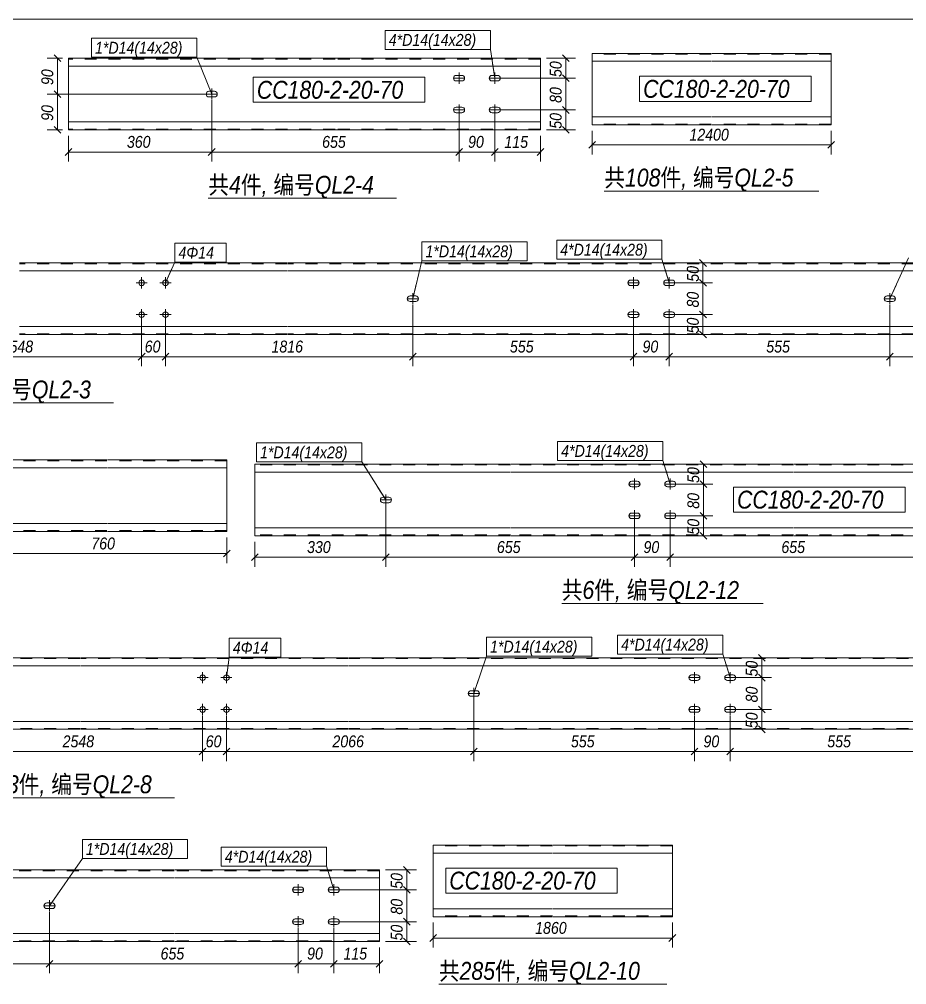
# Model space of a CAD drawing. Header units: millimetres. Extents: x 181 to 4047, y 165 to 2266.
# Drawn here: x 1739.8 to 1888.7, y 778.4 to 940.3 of the extents above; entities that cross this region are included whole.
import ezdxf

# ---------------------------------------------------------------- set-up
doc = ezdxf.new("R2010")
doc.units = ezdxf.units.MM
doc.linetypes.add('XKITLINE00', pattern=[0])
doc.linetypes.add('XKITLINE02', pattern=[4, 2, -2])
for name, color, linetype, lineweight in [('Bolt', 7, 'Continuous', 0), ('BoltMark', 3, 'Continuous', 0), ('DrawingSheet', 5, 'Continuous', 0), ('OtherObjectType', 1, 'Continuous', 0), ('Part', 2, 'Continuous', 0), ('PartMark', 3, 'Continuous', 0), ('Z-DIMENSIONS', 1, 'Continuous', 0)]:
    doc.layers.add(name, color=color, linetype=linetype, lineweight=lineweight)
doc.styles.add('Arial Italic', font='ariali.ttf')

msp = doc.modelspace()

# ---------------------------------------------------------------- linework, layer by layer
at = {"layer": 'Bolt', "color": 3, "linetype": 'XKITLINE00', "lineweight": 0}
for p, q in [((1812.96, 930.84), (1812.81, 930.74)), ((1813.14, 930.88), (1812.96, 930.84)), ((1814.07, 930.88), (1813.14, 930.88)), ((1813.6, 931.35), (1813.6, 929.48)), ((1814.25, 930.84), (1814.07, 930.88)), ((1814.4, 930.74), (1814.25, 930.84)), ((1818.96, 930.84), (1818.81, 930.74)), ((1819.14, 930.88), (1818.96, 930.84)), ((1820.07, 930.88), (1819.14, 930.88)), ((1819.6, 931.35), (1819.6, 929.48)), ((1820.25, 930.84), (1820.07, 930.88)), ((1820.4, 930.74), (1820.25, 930.84)), ((1812.71, 930.59), (1812.67, 930.41)), ((1812.67, 930.41), (1812.67, 930.41)), ((1812.67, 930.41), (1812.71, 930.23)), ((1814.54, 930.41), (1812.67, 930.41)), ((1812.81, 930.74), (1812.71, 930.59)), ((1812.71, 930.23), (1812.81, 930.08)), ((1812.81, 930.08), (1812.96, 929.98)), ((1812.96, 929.98), (1813.14, 929.95)), ((1813.14, 929.95), (1814.07, 929.95)), ((1814.07, 929.95), (1814.25, 929.98)), ((1814.25, 929.98), (1814.4, 930.08)), ((1814.5, 930.59), (1814.4, 930.74)), ((1814.4, 930.08), (1814.5, 930.23)), ((1814.54, 930.41), (1814.5, 930.59)), ((1814.5, 930.23), (1814.54, 930.41)), ((1814.54, 930.41), (1814.54, 930.41)), ((1818.71, 930.59), (1818.67, 930.41)), ((1818.67, 930.41), (1818.67, 930.41)), ((1818.67, 930.41), (1818.71, 930.23)), ((1820.54, 930.41), (1818.67, 930.41)), ((1818.81, 930.74), (1818.71, 930.59)), ((1818.71, 930.23), (1818.81, 930.08)), ((1818.81, 930.08), (1818.96, 929.98)), ((1818.96, 929.98), (1819.14, 929.95)), ((1819.14, 929.95), (1820.07, 929.95)), ((1820.07, 929.95), (1820.25, 929.98)), ((1820.25, 929.98), (1820.4, 930.08)), ((1820.5, 930.59), (1820.4, 930.74)), ((1820.4, 930.08), (1820.5, 930.23)), ((1820.54, 930.41), (1820.5, 930.59)), ((1820.5, 930.23), (1820.54, 930.41)), ((1820.54, 930.41), (1820.54, 930.41)), ((1771.22, 927.92), (1771.19, 927.75)), ((1771.19, 927.75), (1771.19, 927.75)), ((1771.19, 927.75), (1771.22, 927.57)), ((1773.05, 927.75), (1771.19, 927.75)), ((1771.32, 928.08), (1771.22, 927.92)), ((1771.22, 927.57), (1771.32, 927.42)), ((1771.47, 928.18), (1771.32, 928.08)), ((1771.65, 928.21), (1771.47, 928.18)), ((1772.59, 928.21), (1771.65, 928.21)), ((1772.12, 928.68), (1772.12, 926.81)), ((1772.76, 928.18), (1772.59, 928.21)), ((1772.92, 928.08), (1772.76, 928.18)), ((1773.02, 927.92), (1772.92, 928.08)), ((1772.92, 927.42), (1773.02, 927.57)), ((1773.05, 927.75), (1773.02, 927.92)), ((1773.02, 927.57), (1773.05, 927.75)), ((1773.05, 927.75), (1773.05, 927.75)), ((1771.32, 927.42), (1771.47, 927.31)), ((1771.47, 927.31), (1771.65, 927.28)), ((1771.65, 927.28), (1772.59, 927.28)), ((1772.59, 927.28), (1772.76, 927.31)), ((1772.76, 927.31), (1772.92, 927.42)), ((1813.6, 926.01), (1813.6, 924.15)), ((1819.6, 926.01), (1819.6, 924.15)), ((1812.71, 925.26), (1812.67, 925.08)), ((1812.67, 925.08), (1812.67, 925.08)), ((1812.67, 925.08), (1812.71, 924.9)), ((1814.54, 925.08), (1812.67, 925.08)), ((1812.81, 925.41), (1812.71, 925.26)), ((1812.71, 924.9), (1812.81, 924.75)), ((1812.96, 925.51), (1812.81, 925.41)), ((1812.81, 924.75), (1812.96, 924.65)), ((1813.14, 925.55), (1812.96, 925.51)), ((1812.96, 924.65), (1813.14, 924.61)), ((1814.07, 925.55), (1813.14, 925.55)), ((1813.14, 924.61), (1814.07, 924.61)), ((1814.25, 925.51), (1814.07, 925.55)), ((1814.07, 924.61), (1814.25, 924.65)), ((1814.4, 925.41), (1814.25, 925.51)), ((1814.25, 924.65), (1814.4, 924.75)), ((1814.5, 925.26), (1814.4, 925.41)), ((1814.4, 924.75), (1814.5, 924.9)), ((1814.54, 925.08), (1814.5, 925.26)), ((1814.5, 924.9), (1814.54, 925.08)), ((1814.54, 925.08), (1814.54, 925.08)), ((1818.71, 925.26), (1818.67, 925.08)), ((1818.67, 925.08), (1818.67, 925.08)), ((1818.67, 925.08), (1818.71, 924.9)), ((1820.54, 925.08), (1818.67, 925.08)), ((1818.81, 925.41), (1818.71, 925.26)), ((1818.71, 924.9), (1818.81, 924.75)), ((1818.96, 925.51), (1818.81, 925.41)), ((1818.81, 924.75), (1818.96, 924.65)), ((1819.14, 925.55), (1818.96, 925.51)), ((1818.96, 924.65), (1819.14, 924.61)), ((1820.07, 925.55), (1819.14, 925.55)), ((1819.14, 924.61), (1820.07, 924.61)), ((1820.25, 925.51), (1820.07, 925.55)), ((1820.07, 924.61), (1820.25, 924.65)), ((1820.4, 925.41), (1820.25, 925.51)), ((1820.25, 924.65), (1820.4, 924.75)), ((1820.5, 925.26), (1820.4, 925.41)), ((1820.4, 924.75), (1820.5, 924.9)), ((1820.54, 925.08), (1820.5, 925.26)), ((1820.5, 924.9), (1820.54, 925.08)), ((1820.54, 925.08), (1820.54, 925.08)), ((1760.36, 895.16), (1760.36, 897.03)), ((1764.36, 895.16), (1764.36, 897.03)), ((1842.86, 897.03), (1842.86, 895.16)), ((1848.86, 897.03), (1848.86, 895.16)), ((1759.43, 896.1), (1761.3, 896.1)), ((1763.43, 896.1), (1765.3, 896.1)), ((1841.96, 896.27), (1841.93, 896.1)), ((1841.93, 896.1), (1841.93, 896.1)), ((1841.93, 896.1), (1841.96, 895.92)), ((1843.8, 896.1), (1841.93, 896.1)), ((1842.07, 896.43), (1841.96, 896.27)), ((1841.96, 895.92), (1842.07, 895.77)), ((1842.22, 896.53), (1842.07, 896.43)), ((1842.07, 895.77), (1842.22, 895.66)), ((1842.4, 896.56), (1842.22, 896.53)), ((1842.22, 895.66), (1842.4, 895.63)), ((1843.33, 896.56), (1842.4, 896.56)), ((1842.4, 895.63), (1843.33, 895.63)), ((1843.51, 896.53), (1843.33, 896.56)), ((1843.33, 895.63), (1843.51, 895.66)), ((1843.66, 896.43), (1843.51, 896.53)), ((1843.51, 895.66), (1843.66, 895.77)), ((1843.76, 896.27), (1843.66, 896.43)), ((1843.66, 895.77), (1843.76, 895.92)), ((1843.8, 896.1), (1843.76, 896.27)), ((1843.76, 895.92), (1843.8, 896.1)), ((1843.8, 896.1), (1843.8, 896.1)), ((1847.96, 896.27), (1847.93, 896.1)), ((1847.93, 896.1), (1847.93, 896.1)), ((1847.93, 896.1), (1847.96, 895.92)), ((1849.8, 896.1), (1847.93, 896.1)), ((1848.07, 896.43), (1847.96, 896.27)), ((1847.96, 895.92), (1848.07, 895.77)), ((1848.22, 896.53), (1848.07, 896.43)), ((1848.07, 895.77), (1848.22, 895.66)), ((1848.4, 896.56), (1848.22, 896.53)), ((1848.22, 895.66), (1848.4, 895.63)), ((1849.33, 896.56), (1848.4, 896.56)), ((1848.4, 895.63), (1849.33, 895.63)), ((1849.51, 896.53), (1849.33, 896.56)), ((1849.33, 895.63), (1849.51, 895.66)), ((1849.66, 896.43), (1849.51, 896.53)), ((1849.51, 895.66), (1849.66, 895.77)), ((1849.76, 896.27), (1849.66, 896.43)), ((1849.66, 895.77), (1849.76, 895.92)), ((1849.8, 896.1), (1849.76, 896.27)), ((1849.76, 895.92), (1849.8, 896.1)), ((1849.8, 896.1), (1849.8, 896.1)), ((1804.96, 893.61), (1804.93, 893.43)), ((1805.07, 893.76), (1804.96, 893.61)), ((1805.22, 893.86), (1805.07, 893.76)), ((1805.4, 893.9), (1805.22, 893.86)), ((1806.33, 893.9), (1805.4, 893.9)), ((1805.86, 894.36), (1805.86, 892.5)), ((1806.51, 893.86), (1806.33, 893.9)), ((1806.66, 893.76), (1806.51, 893.86)), ((1806.76, 893.61), (1806.66, 893.76)), ((1806.8, 893.43), (1806.76, 893.61)), ((1884.96, 893.61), (1884.93, 893.43)), ((1885.07, 893.76), (1884.96, 893.61)), ((1885.22, 893.86), (1885.07, 893.76)), ((1885.4, 893.9), (1885.22, 893.86)), ((1886.33, 893.9), (1885.4, 893.9)), ((1885.86, 894.36), (1885.86, 892.5)), ((1886.51, 893.86), (1886.33, 893.9)), ((1886.66, 893.76), (1886.51, 893.86)), ((1886.76, 893.61), (1886.66, 893.76)), ((1886.8, 893.43), (1886.76, 893.61)), ((1804.93, 893.43), (1804.93, 893.43)), ((1804.93, 893.43), (1804.96, 893.25)), ((1806.8, 893.43), (1804.93, 893.43)), ((1804.96, 893.25), (1805.07, 893.1)), ((1805.07, 893.1), (1805.22, 893)), ((1805.22, 893), (1805.4, 892.96)), ((1805.4, 892.96), (1806.33, 892.96)), ((1806.33, 892.96), (1806.51, 893)), ((1806.51, 893), (1806.66, 893.1)), ((1806.66, 893.1), (1806.76, 893.25)), ((1806.76, 893.25), (1806.8, 893.43)), ((1806.8, 893.43), (1806.8, 893.43)), ((1884.93, 893.43), (1884.93, 893.43)), ((1884.93, 893.43), (1884.96, 893.25)), ((1886.8, 893.43), (1884.93, 893.43)), ((1884.96, 893.25), (1885.07, 893.1)), ((1885.07, 893.1), (1885.22, 893)), ((1885.22, 893), (1885.4, 892.96)), ((1885.4, 892.96), (1886.33, 892.96)), ((1886.33, 892.96), (1886.51, 893)), ((1886.51, 893), (1886.66, 893.1)), ((1886.66, 893.1), (1886.76, 893.25)), ((1886.76, 893.25), (1886.8, 893.43)), ((1886.8, 893.43), (1886.8, 893.43)), ((1759.43, 890.76), (1761.3, 890.76)), ((1760.36, 889.83), (1760.36, 891.7)), ((1763.43, 890.76), (1765.3, 890.76)), ((1764.36, 889.83), (1764.36, 891.7)), ((1841.96, 890.94), (1841.93, 890.76)), ((1841.93, 890.76), (1841.93, 890.76)), ((1841.93, 890.76), (1841.96, 890.58)), ((1843.8, 890.76), (1841.93, 890.76)), ((1842.07, 891.09), (1841.96, 890.94)), ((1841.96, 890.58), (1842.07, 890.43)), ((1842.22, 891.19), (1842.07, 891.09)), ((1842.07, 890.43), (1842.22, 890.33)), ((1842.4, 891.23), (1842.22, 891.19)), ((1842.22, 890.33), (1842.4, 890.3)), ((1843.33, 891.23), (1842.4, 891.23)), ((1842.86, 891.7), (1842.86, 889.83)), ((1843.51, 891.19), (1843.33, 891.23)), ((1843.33, 890.3), (1843.51, 890.33)), ((1843.66, 891.09), (1843.51, 891.19)), ((1843.51, 890.33), (1843.66, 890.43)), ((1843.76, 890.94), (1843.66, 891.09)), ((1843.66, 890.43), (1843.76, 890.58)), ((1843.8, 890.76), (1843.76, 890.94)), ((1843.76, 890.58), (1843.8, 890.76)), ((1843.8, 890.76), (1843.8, 890.76)), ((1847.96, 890.94), (1847.93, 890.76)), ((1847.93, 890.76), (1847.93, 890.76)), ((1847.93, 890.76), (1847.96, 890.58)), ((1849.8, 890.76), (1847.93, 890.76)), ((1848.07, 891.09), (1847.96, 890.94)), ((1847.96, 890.58), (1848.07, 890.43)), ((1848.22, 891.19), (1848.07, 891.09)), ((1848.07, 890.43), (1848.22, 890.33)), ((1848.4, 891.23), (1848.22, 891.19)), ((1848.22, 890.33), (1848.4, 890.3)), ((1849.33, 891.23), (1848.4, 891.23)), ((1848.86, 891.7), (1848.86, 889.83)), ((1849.51, 891.19), (1849.33, 891.23)), ((1849.33, 890.3), (1849.51, 890.33)), ((1849.66, 891.09), (1849.51, 891.19)), ((1849.51, 890.33), (1849.66, 890.43)), ((1849.76, 890.94), (1849.66, 891.09)), ((1849.66, 890.43), (1849.76, 890.58)), ((1849.8, 890.76), (1849.76, 890.94)), ((1849.76, 890.58), (1849.8, 890.76)), ((1849.8, 890.76), (1849.8, 890.76)), ((1842.4, 890.3), (1843.33, 890.3)), ((1848.4, 890.3), (1849.33, 890.3)), ((1842.39, 862.79), (1842.23, 862.69)), ((1842.56, 862.82), (1842.39, 862.79)), ((1843.5, 862.82), (1842.56, 862.82)), ((1843.03, 863.29), (1843.03, 861.42)), ((1843.68, 862.79), (1843.5, 862.82)), ((1843.83, 862.69), (1843.68, 862.79)), ((1848.39, 862.79), (1848.23, 862.69)), ((1848.56, 862.82), (1848.39, 862.79)), ((1849.5, 862.82), (1848.56, 862.82)), ((1849.03, 863.29), (1849.03, 861.42)), ((1849.68, 862.79), (1849.5, 862.82)), ((1849.83, 862.69), (1849.68, 862.79)), ((1842.13, 862.53), (1842.1, 862.36)), ((1842.1, 862.36), (1842.1, 862.36)), ((1842.1, 862.36), (1842.13, 862.18)), ((1843.96, 862.36), (1842.1, 862.36)), ((1842.23, 862.69), (1842.13, 862.53)), ((1842.13, 862.18), (1842.23, 862.03)), ((1842.23, 862.03), (1842.39, 861.92)), ((1842.39, 861.92), (1842.56, 861.89)), ((1842.56, 861.89), (1843.5, 861.89)), ((1843.5, 861.89), (1843.68, 861.92)), ((1843.68, 861.92), (1843.83, 862.03)), ((1843.93, 862.53), (1843.83, 862.69)), ((1843.83, 862.03), (1843.93, 862.18)), ((1843.96, 862.36), (1843.93, 862.53)), ((1843.93, 862.18), (1843.96, 862.36)), ((1843.96, 862.36), (1843.96, 862.36)), ((1848.13, 862.53), (1848.1, 862.36)), ((1848.1, 862.36), (1848.1, 862.36)), ((1848.1, 862.36), (1848.13, 862.18)), ((1849.96, 862.36), (1848.1, 862.36)), ((1848.23, 862.69), (1848.13, 862.53)), ((1848.13, 862.18), (1848.23, 862.03)), ((1848.23, 862.03), (1848.39, 861.92)), ((1848.39, 861.92), (1848.56, 861.89)), ((1848.56, 861.89), (1849.5, 861.89)), ((1849.5, 861.89), (1849.68, 861.92)), ((1849.68, 861.92), (1849.83, 862.03)), ((1849.93, 862.53), (1849.83, 862.69)), ((1849.83, 862.03), (1849.93, 862.18)), ((1849.96, 862.36), (1849.93, 862.53)), ((1849.93, 862.18), (1849.96, 862.36)), ((1849.96, 862.36), (1849.96, 862.36)), ((1800.44, 859.87), (1800.41, 859.69)), ((1800.41, 859.69), (1800.41, 859.69)), ((1800.41, 859.69), (1800.44, 859.51)), ((1802.27, 859.69), (1800.41, 859.69)), ((1800.54, 860.02), (1800.44, 859.87)), ((1800.69, 860.12), (1800.54, 860.02)), ((1800.87, 860.16), (1800.69, 860.12)), ((1801.81, 860.16), (1800.87, 860.16)), ((1801.34, 860.62), (1801.34, 858.76)), ((1801.99, 860.12), (1801.81, 860.16)), ((1802.14, 860.02), (1801.99, 860.12)), ((1802.24, 859.87), (1802.14, 860.02)), ((1802.27, 859.69), (1802.24, 859.87)), ((1802.24, 859.51), (1802.27, 859.69)), ((1802.27, 859.69), (1802.27, 859.69)), ((1800.44, 859.51), (1800.54, 859.36)), ((1800.54, 859.36), (1800.69, 859.26)), ((1800.69, 859.26), (1800.87, 859.22)), ((1800.87, 859.22), (1801.81, 859.22)), ((1801.81, 859.22), (1801.99, 859.26)), ((1801.99, 859.26), (1802.14, 859.36)), ((1802.14, 859.36), (1802.24, 859.51)), ((1843.03, 857.96), (1843.03, 856.09)), ((1849.03, 857.96), (1849.03, 856.09)), ((1842.13, 857.2), (1842.1, 857.02)), ((1842.1, 857.02), (1842.1, 857.02)), ((1842.1, 857.02), (1842.13, 856.84)), ((1843.96, 857.02), (1842.1, 857.02)), ((1842.23, 857.35), (1842.13, 857.2)), ((1842.13, 856.84), (1842.23, 856.69)), ((1842.39, 857.45), (1842.23, 857.35)), ((1842.23, 856.69), (1842.39, 856.59)), ((1842.56, 857.49), (1842.39, 857.45)), ((1842.39, 856.59), (1842.56, 856.56)), ((1843.5, 857.49), (1842.56, 857.49)), ((1842.56, 856.56), (1843.5, 856.56)), ((1843.68, 857.45), (1843.5, 857.49)), ((1843.5, 856.56), (1843.68, 856.59)), ((1843.83, 857.35), (1843.68, 857.45)), ((1843.68, 856.59), (1843.83, 856.69)), ((1843.93, 857.2), (1843.83, 857.35)), ((1843.83, 856.69), (1843.93, 856.84)), ((1843.96, 857.02), (1843.93, 857.2)), ((1843.93, 856.84), (1843.96, 857.02)), ((1843.96, 857.02), (1843.96, 857.02)), ((1848.13, 857.2), (1848.1, 857.02)), ((1848.1, 857.02), (1848.1, 857.02)), ((1848.1, 857.02), (1848.13, 856.84)), ((1849.96, 857.02), (1848.1, 857.02)), ((1848.23, 857.35), (1848.13, 857.2)), ((1848.13, 856.84), (1848.23, 856.69)), ((1848.39, 857.45), (1848.23, 857.35)), ((1848.23, 856.69), (1848.39, 856.59)), ((1848.56, 857.49), (1848.39, 857.45)), ((1848.39, 856.59), (1848.56, 856.56)), ((1849.5, 857.49), (1848.56, 857.49)), ((1848.56, 856.56), (1849.5, 856.56)), ((1849.68, 857.45), (1849.5, 857.49)), ((1849.5, 856.56), (1849.68, 856.59)), ((1849.83, 857.35), (1849.68, 857.45)), ((1849.68, 856.59), (1849.83, 856.69)), ((1849.93, 857.2), (1849.83, 857.35)), ((1849.83, 856.69), (1849.93, 856.84)), ((1849.96, 857.02), (1849.93, 857.2)), ((1849.93, 856.84), (1849.96, 857.02)), ((1849.96, 857.02), (1849.96, 857.02)), ((1770.59, 828.96), (1770.59, 830.83)), ((1774.59, 828.96), (1774.59, 830.83)), ((1853.09, 830.83), (1853.09, 828.96)), ((1859.09, 830.83), (1859.09, 828.96)), ((1769.66, 829.89), (1771.52, 829.89)), ((1773.66, 829.89), (1775.52, 829.89)), ((1852.19, 830.07), (1852.16, 829.89)), ((1852.16, 829.89), (1852.16, 829.89)), ((1852.16, 829.89), (1852.19, 829.71)), ((1854.02, 829.89), (1852.16, 829.89)), ((1852.29, 830.22), (1852.19, 830.07)), ((1852.19, 829.71), (1852.29, 829.56)), ((1852.45, 830.32), (1852.29, 830.22)), ((1852.29, 829.56), (1852.45, 829.46)), ((1852.62, 830.36), (1852.45, 830.32)), ((1852.45, 829.46), (1852.62, 829.43)), ((1853.56, 830.36), (1852.62, 830.36)), ((1852.62, 829.43), (1853.56, 829.43)), ((1853.74, 830.32), (1853.56, 830.36)), ((1853.56, 829.43), (1853.74, 829.46)), ((1853.89, 830.22), (1853.74, 830.32)), ((1853.74, 829.46), (1853.89, 829.56)), ((1853.99, 830.07), (1853.89, 830.22)), ((1853.89, 829.56), (1853.99, 829.71)), ((1854.02, 829.89), (1853.99, 830.07)), ((1853.99, 829.71), (1854.02, 829.89)), ((1854.02, 829.89), (1854.02, 829.89)), ((1858.19, 830.07), (1858.16, 829.89)), ((1858.16, 829.89), (1858.16, 829.89)), ((1858.16, 829.89), (1858.19, 829.71)), ((1860.02, 829.89), (1858.16, 829.89)), ((1858.29, 830.22), (1858.19, 830.07)), ((1858.19, 829.71), (1858.29, 829.56)), ((1858.45, 830.32), (1858.29, 830.22)), ((1858.29, 829.56), (1858.45, 829.46)), ((1858.62, 830.36), (1858.45, 830.32)), ((1858.45, 829.46), (1858.62, 829.43)), ((1859.56, 830.36), (1858.62, 830.36)), ((1858.62, 829.43), (1859.56, 829.43)), ((1859.74, 830.32), (1859.56, 830.36)), ((1859.56, 829.43), (1859.74, 829.46)), ((1859.89, 830.22), (1859.74, 830.32)), ((1859.74, 829.46), (1859.89, 829.56)), ((1859.99, 830.07), (1859.89, 830.22)), ((1859.89, 829.56), (1859.99, 829.71)), ((1860.02, 829.89), (1859.99, 830.07)), ((1859.99, 829.71), (1860.02, 829.89)), ((1860.02, 829.89), (1860.02, 829.89)), ((1815.19, 827.4), (1815.16, 827.23)), ((1815.16, 827.23), (1815.16, 827.23)), ((1815.16, 827.23), (1815.19, 827.05)), ((1817.02, 827.23), (1815.16, 827.23)), ((1815.29, 827.56), (1815.19, 827.4)), ((1815.45, 827.66), (1815.29, 827.56)), ((1815.62, 827.69), (1815.45, 827.66)), ((1816.56, 827.69), (1815.62, 827.69)), ((1816.09, 828.16), (1816.09, 826.29)), ((1816.74, 827.66), (1816.56, 827.69)), ((1816.89, 827.56), (1816.74, 827.66)), ((1816.99, 827.4), (1816.89, 827.56)), ((1817.02, 827.23), (1816.99, 827.4)), ((1816.99, 827.05), (1817.02, 827.23)), ((1817.02, 827.23), (1817.02, 827.23)), ((1815.19, 827.05), (1815.29, 826.9)), ((1815.29, 826.9), (1815.45, 826.79)), ((1815.45, 826.79), (1815.62, 826.76)), ((1815.62, 826.76), (1816.56, 826.76)), ((1816.56, 826.76), (1816.74, 826.79)), ((1816.74, 826.79), (1816.89, 826.9)), ((1816.89, 826.9), (1816.99, 827.05)), ((1769.66, 824.56), (1771.52, 824.56)), ((1770.59, 823.63), (1770.59, 825.49)), ((1773.66, 824.56), (1775.52, 824.56)), ((1774.59, 823.63), (1774.59, 825.49)), ((1852.19, 824.74), (1852.16, 824.56)), ((1852.16, 824.56), (1852.16, 824.56)), ((1852.16, 824.56), (1852.19, 824.38)), ((1854.02, 824.56), (1852.16, 824.56)), ((1852.29, 824.89), (1852.19, 824.74)), ((1852.19, 824.38), (1852.29, 824.23)), ((1852.45, 824.99), (1852.29, 824.89)), ((1852.29, 824.23), (1852.45, 824.13)), ((1852.62, 825.03), (1852.45, 824.99)), ((1852.45, 824.13), (1852.62, 824.09)), ((1853.56, 825.03), (1852.62, 825.03)), ((1852.62, 824.09), (1853.56, 824.09)), ((1853.09, 825.49), (1853.09, 823.63)), ((1853.74, 824.99), (1853.56, 825.03)), ((1853.56, 824.09), (1853.74, 824.13)), ((1853.89, 824.89), (1853.74, 824.99)), ((1853.74, 824.13), (1853.89, 824.23)), ((1853.99, 824.74), (1853.89, 824.89)), ((1853.89, 824.23), (1853.99, 824.38)), ((1854.02, 824.56), (1853.99, 824.74)), ((1853.99, 824.38), (1854.02, 824.56)), ((1854.02, 824.56), (1854.02, 824.56)), ((1858.19, 824.74), (1858.16, 824.56)), ((1858.16, 824.56), (1858.16, 824.56)), ((1858.16, 824.56), (1858.19, 824.38)), ((1860.02, 824.56), (1858.16, 824.56)), ((1858.29, 824.89), (1858.19, 824.74)), ((1858.19, 824.38), (1858.29, 824.23)), ((1858.45, 824.99), (1858.29, 824.89)), ((1858.29, 824.23), (1858.45, 824.13)), ((1858.62, 825.03), (1858.45, 824.99)), ((1858.45, 824.13), (1858.62, 824.09)), ((1859.56, 825.03), (1858.62, 825.03)), ((1858.62, 824.09), (1859.56, 824.09)), ((1859.09, 825.49), (1859.09, 823.63)), ((1859.74, 824.99), (1859.56, 825.03)), ((1859.56, 824.09), (1859.74, 824.13)), ((1859.89, 824.89), (1859.74, 824.99)), ((1859.74, 824.13), (1859.89, 824.23)), ((1859.99, 824.74), (1859.89, 824.89)), ((1859.89, 824.23), (1859.99, 824.38)), ((1860.02, 824.56), (1859.99, 824.74)), ((1859.99, 824.38), (1860.02, 824.56)), ((1860.02, 824.56), (1860.02, 824.56)), ((1786.61, 795.24), (1786.61, 793.37)), ((1792.61, 795.24), (1792.61, 793.37)), ((1785.71, 794.49), (1785.67, 794.31)), ((1785.67, 794.31), (1785.67, 794.31)), ((1785.67, 794.31), (1785.71, 794.13)), ((1787.54, 794.31), (1785.67, 794.31)), ((1785.81, 794.64), (1785.71, 794.49)), ((1785.71, 794.13), (1785.81, 793.98)), ((1785.96, 794.74), (1785.81, 794.64)), ((1785.81, 793.98), (1785.96, 793.88)), ((1786.14, 794.77), (1785.96, 794.74)), ((1785.96, 793.88), (1786.14, 793.84)), ((1787.07, 794.77), (1786.14, 794.77)), ((1786.14, 793.84), (1787.07, 793.84)), ((1787.25, 794.74), (1787.07, 794.77)), ((1787.07, 793.84), (1787.25, 793.88)), ((1787.4, 794.64), (1787.25, 794.74)), ((1787.25, 793.88), (1787.4, 793.98)), ((1787.51, 794.49), (1787.4, 794.64)), ((1787.4, 793.98), (1787.51, 794.13)), ((1787.54, 794.31), (1787.51, 794.49)), ((1787.51, 794.13), (1787.54, 794.31)), ((1787.54, 794.31), (1787.54, 794.31)), ((1791.71, 794.49), (1791.67, 794.31)), ((1791.67, 794.31), (1791.67, 794.31)), ((1791.67, 794.31), (1791.71, 794.13)), ((1793.54, 794.31), (1791.67, 794.31)), ((1791.81, 794.64), (1791.71, 794.49)), ((1791.71, 794.13), (1791.81, 793.98)), ((1791.96, 794.74), (1791.81, 794.64)), ((1791.81, 793.98), (1791.96, 793.88)), ((1792.14, 794.77), (1791.96, 794.74)), ((1791.96, 793.88), (1792.14, 793.84)), ((1793.07, 794.77), (1792.14, 794.77)), ((1792.14, 793.84), (1793.07, 793.84)), ((1793.25, 794.74), (1793.07, 794.77)), ((1793.07, 793.84), (1793.25, 793.88)), ((1793.4, 794.64), (1793.25, 794.74)), ((1793.25, 793.88), (1793.4, 793.98)), ((1793.51, 794.49), (1793.4, 794.64)), ((1793.4, 793.98), (1793.51, 794.13)), ((1793.54, 794.31), (1793.51, 794.49)), ((1793.51, 794.13), (1793.54, 794.31)), ((1793.54, 794.31), (1793.54, 794.31)), ((1744.02, 791.82), (1743.98, 791.64)), ((1743.98, 791.64), (1743.98, 791.64)), ((1743.98, 791.64), (1744.02, 791.46)), ((1745.85, 791.64), (1743.98, 791.64)), ((1744.12, 791.97), (1744.02, 791.82)), ((1744.27, 792.07), (1744.12, 791.97)), ((1744.45, 792.11), (1744.27, 792.07)), ((1745.38, 792.11), (1744.45, 792.11)), ((1744.92, 792.57), (1744.92, 790.71)), ((1745.56, 792.07), (1745.38, 792.11)), ((1745.71, 791.97), (1745.56, 792.07)), ((1745.82, 791.82), (1745.71, 791.97)), ((1745.85, 791.64), (1745.82, 791.82)), ((1745.82, 791.46), (1745.85, 791.64)), ((1745.85, 791.64), (1745.85, 791.64)), ((1744.02, 791.46), (1744.12, 791.31)), ((1744.12, 791.31), (1744.27, 791.21)), ((1744.27, 791.21), (1744.45, 791.17)), ((1744.45, 791.17), (1745.38, 791.17)), ((1745.38, 791.17), (1745.56, 791.21)), ((1745.56, 791.21), (1745.71, 791.31)), ((1745.71, 791.31), (1745.82, 791.46)), ((1785.71, 789.15), (1785.67, 788.97)), ((1785.67, 788.97), (1785.67, 788.97)), ((1785.67, 788.97), (1785.71, 788.8)), ((1787.54, 788.97), (1785.67, 788.97)), ((1785.81, 789.3), (1785.71, 789.15)), ((1785.71, 788.8), (1785.81, 788.64)), ((1785.96, 789.41), (1785.81, 789.3)), ((1785.81, 788.64), (1785.96, 788.54)), ((1786.14, 789.44), (1785.96, 789.41)), ((1785.96, 788.54), (1786.14, 788.51)), ((1787.07, 789.44), (1786.14, 789.44)), ((1786.14, 788.51), (1787.07, 788.51)), ((1786.61, 789.91), (1786.61, 788.04)), ((1787.25, 789.41), (1787.07, 789.44)), ((1787.07, 788.51), (1787.25, 788.54)), ((1787.4, 789.3), (1787.25, 789.41)), ((1787.25, 788.54), (1787.4, 788.64)), ((1787.51, 789.15), (1787.4, 789.3)), ((1787.4, 788.64), (1787.51, 788.8)), ((1787.54, 788.97), (1787.51, 789.15)), ((1787.51, 788.8), (1787.54, 788.97)), ((1787.54, 788.97), (1787.54, 788.97)), ((1791.71, 789.15), (1791.67, 788.97)), ((1791.67, 788.97), (1791.67, 788.97)), ((1791.67, 788.97), (1791.71, 788.8)), ((1793.54, 788.97), (1791.67, 788.97)), ((1791.81, 789.3), (1791.71, 789.15)), ((1791.71, 788.8), (1791.81, 788.64)), ((1791.96, 789.41), (1791.81, 789.3)), ((1791.81, 788.64), (1791.96, 788.54)), ((1792.14, 789.44), (1791.96, 789.41)), ((1791.96, 788.54), (1792.14, 788.51)), ((1793.07, 789.44), (1792.14, 789.44)), ((1792.14, 788.51), (1793.07, 788.51)), ((1792.61, 789.91), (1792.61, 788.04)), ((1793.25, 789.41), (1793.07, 789.44)), ((1793.07, 788.51), (1793.25, 788.54)), ((1793.4, 789.3), (1793.25, 789.41)), ((1793.25, 788.54), (1793.4, 788.64)), ((1793.51, 789.15), (1793.4, 789.3)), ((1793.4, 788.64), (1793.51, 788.8)), ((1793.54, 788.97), (1793.51, 789.15)), ((1793.51, 788.8), (1793.54, 788.97)), ((1793.54, 788.97), (1793.54, 788.97))]:
    msp.add_line(p, q, dxfattribs=at)
for centre in [(1760.36, 896.1), (1764.36, 896.1), (1760.36, 890.76), (1764.36, 890.76), (1770.59, 829.89), (1774.59, 829.89), (1770.59, 824.56), (1774.59, 824.56)]:
    msp.add_circle(centre, 0.467, dxfattribs=at)
at = {"layer": 'BoltMark', "color": 3, "linetype": 'XKITLINE00', "lineweight": 0}
for p, q in [((1801.22, 938.43), (1818.88, 938.43)), ((1801.22, 935.23), (1801.22, 938.43)), ((1818.88, 935.23), (1818.88, 938.43)), ((1751.95, 937.11), (1769.6, 937.11)), ((1751.95, 933.91), (1751.95, 937.11)), ((1769.6, 933.91), (1769.6, 937.11)), ((1801.22, 935.23), (1818.88, 935.23)), ((1819.6, 930.41), (1818.88, 935.23)), ((1751.95, 933.91), (1769.6, 933.91)), ((1772.12, 927.75), (1769.6, 933.91)), ((1819.23, 932.88), (1819.6, 930.41)), ((1771.17, 930.06), (1772.12, 927.75)), ((1765.95, 902.77), (1774.57, 902.77)), ((1765.95, 899.57), (1765.95, 902.77)), ((1774.57, 899.57), (1774.57, 902.77)), ((1807.37, 902.97), (1825.02, 902.97)), ((1807.37, 899.77), (1807.37, 902.97)), ((1825.02, 899.77), (1825.02, 902.97)), ((1829.98, 903.25), (1847.63, 903.25)), ((1829.98, 900.05), (1829.98, 903.25)), ((1847.63, 900.05), (1847.63, 903.25)), ((1829.98, 900.05), (1847.63, 900.05)), ((1848.86, 896.1), (1847.63, 900.05)), ((1885.86, 893.43), (1888.97, 900.27)), ((1764.36, 896.1), (1765.95, 899.57)), ((1765.95, 899.57), (1774.57, 899.57)), ((1805.86, 893.43), (1807.37, 899.77)), ((1807.37, 899.77), (1825.02, 899.77)), ((1848.12, 898.48), (1848.86, 896.1)), ((1765.4, 898.37), (1764.36, 896.1)), ((1806.44, 895.86), (1805.86, 893.43)), ((1886.9, 895.71), (1885.86, 893.43)), ((1830.14, 869.51), (1847.8, 869.51)), ((1830.14, 866.31), (1830.14, 869.51)), ((1847.8, 866.31), (1847.8, 869.51)), ((1779.63, 869.26), (1797.29, 869.26)), ((1779.63, 866.06), (1779.63, 869.26)), ((1797.29, 866.06), (1797.29, 869.26)), ((1779.63, 866.06), (1797.29, 866.06)), ((1801.34, 859.69), (1797.29, 866.06)), ((1830.14, 866.31), (1847.8, 866.31)), ((1849.03, 862.36), (1847.8, 866.31)), ((1848.29, 864.74), (1849.03, 862.36)), ((1800, 861.8), (1801.34, 859.69)), ((1840.2, 837.04), (1857.86, 837.04)), ((1840.2, 833.84), (1840.2, 837.04)), ((1857.86, 833.84), (1857.86, 837.04)), ((1775.07, 836.52), (1783.69, 836.52)), ((1775.07, 833.32), (1775.07, 836.52)), ((1783.69, 833.32), (1783.69, 836.52)), ((1818.21, 836.69), (1835.87, 836.69)), ((1818.21, 833.49), (1818.21, 836.69)), ((1835.87, 833.49), (1835.87, 836.69)), ((1840.2, 833.84), (1857.86, 833.84)), ((1859.09, 829.89), (1857.86, 833.84)), ((1774.59, 829.89), (1775.07, 833.32)), ((1774.94, 832.37), (1774.59, 829.89)), ((1775.07, 833.32), (1783.69, 833.32)), ((1816.09, 827.23), (1818.21, 833.49)), ((1818.21, 833.49), (1835.87, 833.49)), ((1858.35, 832.28), (1859.09, 829.89)), ((1816.89, 829.59), (1816.09, 827.23)), ((1750.42, 802.77), (1768.07, 802.77)), ((1750.42, 799.57), (1750.42, 802.77)), ((1768.07, 799.57), (1768.07, 802.77)), ((1773.72, 801.46), (1791.38, 801.46)), ((1773.72, 798.26), (1773.72, 801.46)), ((1791.38, 798.26), (1791.38, 801.46)), ((1744.92, 791.64), (1750.42, 799.57)), ((1750.42, 799.57), (1768.07, 799.57)), ((1773.72, 798.26), (1791.38, 798.26)), ((1792.61, 794.31), (1791.38, 798.26)), ((1791.87, 796.69), (1792.61, 794.31)), ((1746.34, 793.69), (1744.92, 791.64))]:
    msp.add_line(p, q, dxfattribs=at)
at = {"layer": 'DrawingSheet', "color": 5, "linetype": 'XKITLINE00', "lineweight": 0}
msp.add_line((2058.25, 940.28), (1558.93, 940.28), dxfattribs=at)
at = {"layer": 'OtherObjectType', "color": 6, "linetype": 'XKITLINE00', "lineweight": 0}
for p, q in [((1837.96, 911.49), (1873.97, 911.49)), ((1771.55, 910.28), (1803.11, 910.28)), ((1724.08, 875.96), (1755.65, 875.96)), ((1830.82, 842.34), (1864.61, 842.34)), ((1734.29, 809.76), (1765.86, 809.76)), ((1810.22, 778.48), (1848.46, 778.48))]:
    msp.add_line(p, q, dxfattribs=at)
at = {"layer": 'Part', "color": 2, "linetype": 'XKITLINE00', "lineweight": 0}
for p, q in [((1835.91, 922.57), (1835.91, 934.57)), ((1855.91, 934.57), (1835.91, 934.57)), ((1876.01, 934.57), (1856.01, 934.57)), ((1876.01, 922.57), (1876.01, 934.57)), ((1748.11, 933.75), (1748.11, 921.75)), ((1748.11, 933.75), (1792.81, 933.75)), ((1792.81, 932.41), (1748.11, 932.41)), ((1792.91, 933.75), (1827.27, 933.75)), ((1827.27, 932.41), (1792.91, 932.41)), ((1827.27, 933.75), (1827.27, 921.75)), ((1855.91, 933.24), (1835.91, 933.24)), ((1876.01, 933.24), (1856.01, 933.24)), ((1792.81, 923.08), (1748.11, 923.08)), ((1827.27, 923.08), (1792.91, 923.08)), ((1855.91, 923.91), (1835.91, 923.91)), ((1876.01, 923.91), (1856.01, 923.91)), ((1748.11, 921.75), (1792.81, 921.75)), ((1792.91, 921.75), (1827.27, 921.75)), ((1855.91, 922.57), (1835.91, 922.57)), ((1876.01, 922.57), (1856.01, 922.57)), ((1784.83, 899.43), (1739.9, 899.43)), ((1917.86, 899.43), (1784.93, 899.43)), ((1784.83, 898.1), (1739.9, 898.1)), ((1917.86, 898.1), (1784.93, 898.1)), ((1784.83, 888.76), (1739.9, 888.76)), ((1917.86, 888.76), (1784.93, 888.76)), ((1739.9, 887.43), (1784.83, 887.43)), ((1784.93, 887.43), (1917.86, 887.43)), ((1754.55, 866.41), (1632.72, 866.41)), ((1774.65, 866.41), (1754.65, 866.41)), ((1774.65, 854.41), (1774.65, 866.41)), ((1754.55, 865.07), (1632.72, 865.07)), ((1774.65, 865.07), (1754.65, 865.07)), ((1779.34, 853.69), (1779.34, 865.69)), ((1822.24, 865.69), (1779.34, 865.69)), ((1869.72, 865.69), (1822.34, 865.69)), ((1916.09, 865.69), (1869.82, 865.69)), ((1822.24, 864.36), (1779.34, 864.36)), ((1869.72, 864.36), (1822.34, 864.36)), ((1916.09, 864.36), (1869.82, 864.36)), ((1754.55, 855.74), (1632.72, 855.74)), ((1774.65, 855.74), (1754.65, 855.74)), ((1822.24, 855.02), (1779.34, 855.02)), ((1869.72, 855.02), (1822.34, 855.02)), ((1916.09, 855.02), (1869.82, 855.02)), ((1632.72, 854.41), (1754.55, 854.41)), ((1754.65, 854.41), (1774.65, 854.41)), ((1822.24, 853.69), (1779.34, 853.69)), ((1869.72, 853.69), (1822.34, 853.69)), ((1916.09, 853.69), (1869.82, 853.69)), ((1705.09, 833.23), (1750.02, 833.23)), ((1750.12, 833.23), (1795.06, 833.23)), ((1795.16, 833.23), (1916.99, 833.23)), ((1750.02, 831.89), (1705.09, 831.89)), ((1795.06, 831.89), (1750.12, 831.89)), ((1916.99, 831.89), (1795.16, 831.89)), ((1750.02, 822.56), (1705.09, 822.56)), ((1795.06, 822.56), (1750.12, 822.56)), ((1916.99, 822.56), (1795.16, 822.56)), ((1705.09, 821.23), (1750.02, 821.23)), ((1750.12, 821.23), (1795.06, 821.23)), ((1795.16, 821.23), (1916.99, 821.23)), ((1809.29, 801.81), (1809.29, 789.81)), ((1829.29, 801.81), (1809.29, 801.81)), ((1849.39, 801.81), (1829.39, 801.81)), ((1849.39, 789.81), (1849.39, 801.81)), ((1829.29, 800.48), (1809.29, 800.48)), ((1849.39, 800.48), (1829.39, 800.48)), ((1765.82, 797.64), (1723.98, 797.64)), ((1800.27, 797.64), (1765.92, 797.64)), ((1800.27, 797.64), (1800.27, 785.64)), ((1765.82, 796.31), (1723.98, 796.31)), ((1800.27, 796.31), (1765.92, 796.31)), ((1829.29, 791.15), (1809.29, 791.15)), ((1849.39, 791.15), (1829.39, 791.15)), ((1809.29, 789.81), (1829.29, 789.81)), ((1829.39, 789.81), (1849.39, 789.81)), ((1765.82, 786.97), (1723.98, 786.97)), ((1800.27, 786.97), (1765.92, 786.97)), ((1723.98, 785.64), (1765.82, 785.64)), ((1765.92, 785.64), (1800.27, 785.64))]:
    msp.add_line(p, q, dxfattribs=at)
at = {"layer": 'Part', "color": 7, "linetype": 'XKITLINE02', "lineweight": 0}
for p, q in [((1855.91, 934.44), (1835.91, 934.44)), ((1876.01, 934.44), (1856.01, 934.44)), ((1792.81, 933.61), (1748.11, 933.61)), ((1827.27, 933.61), (1792.91, 933.61)), ((1855.91, 922.71), (1835.91, 922.71)), ((1876.01, 922.71), (1856.01, 922.71)), ((1792.81, 921.88), (1748.11, 921.88)), ((1827.27, 921.88), (1792.91, 921.88)), ((1784.83, 899.3), (1739.9, 899.3)), ((1917.86, 899.3), (1784.93, 899.3)), ((1784.83, 887.56), (1739.9, 887.56)), ((1917.86, 887.56), (1784.93, 887.56)), ((1754.55, 866.27), (1632.72, 866.27)), ((1774.65, 866.27), (1754.65, 866.27)), ((1822.24, 865.56), (1779.34, 865.56)), ((1869.72, 865.56), (1822.34, 865.56)), ((1916.09, 865.56), (1869.82, 865.56)), ((1754.55, 854.54), (1632.72, 854.54)), ((1774.65, 854.54), (1754.65, 854.54)), ((1822.24, 853.82), (1779.34, 853.82)), ((1869.72, 853.82), (1822.34, 853.82)), ((1916.09, 853.82), (1869.82, 853.82)), ((1750.02, 833.09), (1705.09, 833.09)), ((1795.06, 833.09), (1750.12, 833.09)), ((1916.99, 833.09), (1795.16, 833.09)), ((1750.02, 821.36), (1705.09, 821.36)), ((1795.06, 821.36), (1750.12, 821.36)), ((1916.99, 821.36), (1795.16, 821.36)), ((1829.29, 801.68), (1809.29, 801.68)), ((1849.39, 801.68), (1829.39, 801.68)), ((1765.82, 797.51), (1723.98, 797.51)), ((1800.27, 797.51), (1765.92, 797.51)), ((1829.29, 789.95), (1809.29, 789.95)), ((1849.39, 789.95), (1829.39, 789.95)), ((1765.82, 785.77), (1723.98, 785.77)), ((1800.27, 785.77), (1765.92, 785.77))]:
    msp.add_line(p, q, dxfattribs=at)
at = {"layer": 'PartMark', "color": 1, "linetype": 'XKITLINE00', "lineweight": 0}
for p, q in [((1779.1, 930.56), (1807.87, 930.56)), ((1779.1, 926.36), (1779.1, 930.56)), ((1807.87, 926.36), (1807.87, 930.56)), ((1843.89, 930.72), (1872.66, 930.72)), ((1843.89, 926.52), (1843.89, 930.72)), ((1872.66, 926.52), (1872.66, 930.72)), ((1779.1, 926.36), (1807.87, 926.36)), ((1843.89, 926.52), (1872.66, 926.52)), ((1859.64, 861.84), (1888.41, 861.84)), ((1859.64, 857.64), (1859.64, 861.84)), ((1888.41, 857.64), (1888.41, 861.84)), ((1859.64, 857.64), (1888.41, 857.64)), ((1811.37, 797.96), (1840.14, 797.96)), ((1811.37, 793.76), (1811.37, 797.96)), ((1840.14, 793.76), (1840.14, 797.96)), ((1811.37, 793.76), (1840.14, 793.76))]:
    msp.add_line(p, q, dxfattribs=at)
at = {"layer": 'Z-DIMENSIONS', "color": 4, "linetype": 'XKITLINE00', "lineweight": 0}
for p, q in [((1745.68, 934.31), (1746.81, 933.18)), ((1830.96, 934.31), (1832.09, 933.18)), ((1747.11, 933.75), (1744.54, 933.75)), ((1746.24, 927.75), (1746.24, 933.75)), ((1828.27, 933.75), (1833.12, 933.75)), ((1831.52, 930.41), (1831.52, 933.75)), ((1830.96, 930.98), (1832.09, 929.85)), ((1830.96, 930.98), (1832.09, 929.85)), ((1820.6, 930.41), (1833.12, 930.41)), ((1820.6, 930.41), (1833.12, 930.41)), ((1831.52, 925.08), (1831.52, 930.41)), ((1771.12, 927.75), (1744.54, 927.75)), ((1771.12, 927.75), (1744.54, 927.75)), ((1745.68, 928.31), (1746.81, 927.18)), ((1745.68, 928.31), (1746.81, 927.18)), ((1746.24, 921.75), (1746.24, 927.75)), ((1772.12, 926.75), (1772.12, 916.43)), ((1772.12, 926.75), (1772.12, 916.43)), ((1820.6, 925.08), (1833.12, 925.08)), ((1820.6, 925.08), (1833.12, 925.08)), ((1830.96, 925.64), (1832.09, 924.51)), ((1830.96, 925.64), (1832.09, 924.51)), ((1831.52, 921.75), (1831.52, 925.08)), ((1813.6, 924.08), (1813.6, 916.43)), ((1813.6, 924.08), (1813.6, 916.43)), ((1819.6, 924.08), (1819.6, 916.43)), ((1819.6, 924.08), (1819.6, 916.43)), ((1747.11, 921.75), (1744.54, 921.75)), ((1745.68, 922.31), (1746.81, 921.18)), ((1828.27, 921.75), (1833.12, 921.75)), ((1830.96, 922.31), (1832.09, 921.18)), ((1835.91, 921.57), (1835.91, 917.64)), ((1876.01, 921.57), (1876.01, 917.64)), ((1748.11, 920.75), (1748.11, 916.43)), ((1827.27, 920.75), (1827.27, 916.43)), ((1836.48, 919.81), (1835.35, 918.67)), ((1876.58, 919.81), (1875.45, 918.67)), ((1748.68, 918.6), (1747.55, 917.46)), ((1748.11, 918.03), (1772.12, 918.03)), ((1772.68, 918.6), (1771.55, 917.46)), ((1772.68, 918.6), (1771.55, 917.46)), ((1772.12, 918.03), (1813.6, 918.03)), ((1814.17, 918.6), (1813.04, 917.46)), ((1814.17, 918.6), (1813.04, 917.46)), ((1813.6, 918.03), (1819.6, 918.03)), ((1820.17, 918.6), (1819.04, 917.46)), ((1820.17, 918.6), (1819.04, 917.46)), ((1819.6, 918.03), (1827.27, 918.03)), ((1827.84, 918.6), (1826.71, 917.46)), ((1835.91, 919.24), (1876.01, 919.24)), ((1849.86, 899.43), (1856.12, 899.43)), ((1853.96, 899.99), (1855.09, 898.86)), ((1854.52, 896.1), (1854.52, 899.43)), ((1849.86, 896.1), (1856.12, 896.1)), ((1849.86, 896.1), (1856.12, 896.1)), ((1853.96, 896.66), (1855.09, 895.53)), ((1853.96, 896.66), (1855.09, 895.53)), ((1854.52, 890.76), (1854.52, 896.1)), ((1805.86, 892.43), (1805.86, 882.11)), ((1805.86, 892.43), (1805.86, 882.11)), ((1885.86, 892.43), (1885.86, 882.11)), ((1885.86, 892.43), (1885.86, 882.11)), ((1849.86, 890.76), (1856.12, 890.76)), ((1849.86, 890.76), (1856.12, 890.76)), ((1853.96, 891.33), (1855.09, 890.2)), ((1853.96, 891.33), (1855.09, 890.2)), ((1854.52, 887.43), (1854.52, 890.76)), ((1760.36, 889.76), (1760.36, 882.11)), ((1760.36, 889.76), (1760.36, 882.11)), ((1764.36, 889.76), (1764.36, 882.11)), ((1764.36, 889.76), (1764.36, 882.11)), ((1842.86, 889.76), (1842.86, 882.11)), ((1842.86, 889.76), (1842.86, 882.11)), ((1848.86, 889.76), (1848.86, 882.11)), ((1848.86, 889.76), (1848.86, 882.11)), ((1849.86, 887.43), (1856.12, 887.43)), ((1853.96, 887.99), (1855.09, 886.86)), ((1760.93, 884.28), (1759.8, 883.15)), ((1760.93, 884.28), (1759.8, 883.15)), ((1764.93, 884.28), (1763.8, 883.15)), ((1764.93, 884.28), (1763.8, 883.15)), ((1806.43, 884.28), (1805.3, 883.15)), ((1806.43, 884.28), (1805.3, 883.15)), ((1843.43, 884.28), (1842.3, 883.15)), ((1843.43, 884.28), (1842.3, 883.15)), ((1849.43, 884.28), (1848.3, 883.15)), ((1849.43, 884.28), (1848.3, 883.15)), ((1886.43, 884.28), (1885.3, 883.15)), ((1886.43, 884.28), (1885.3, 883.15)), ((1719.33, 883.71), (1760.36, 883.71)), ((1760.36, 883.71), (1764.36, 883.71)), ((1764.36, 883.71), (1805.86, 883.71)), ((1805.86, 883.71), (1842.86, 883.71)), ((1842.86, 883.71), (1848.86, 883.71)), ((1848.86, 883.71), (1885.86, 883.71)), ((1885.86, 883.71), (1917.86, 883.71)), ((1854.03, 866.25), (1855.16, 865.12)), ((1850.03, 865.69), (1856.2, 865.69)), ((1854.6, 862.36), (1854.6, 865.69)), ((1854.03, 862.92), (1855.16, 861.79)), ((1854.03, 862.92), (1855.16, 861.79)), ((1850.03, 862.36), (1856.2, 862.36)), ((1850.03, 862.36), (1856.2, 862.36)), ((1854.6, 857.02), (1854.6, 862.36)), ((1801.34, 858.69), (1801.34, 848.49)), ((1801.34, 858.69), (1801.34, 848.49)), ((1850.03, 857.02), (1856.2, 857.02)), ((1850.03, 857.02), (1856.2, 857.02)), ((1854.03, 857.59), (1855.16, 856.46)), ((1854.03, 857.59), (1855.16, 856.46)), ((1854.6, 853.69), (1854.6, 857.02)), ((1843.03, 856.02), (1843.03, 848.49)), ((1843.03, 856.02), (1843.03, 848.49)), ((1849.03, 856.02), (1849.03, 848.49)), ((1849.03, 856.02), (1849.03, 848.49)), ((1774.65, 853.41), (1774.65, 849.09)), ((1850.03, 853.69), (1856.2, 853.69)), ((1854.03, 854.25), (1855.16, 853.12)), ((1779.34, 852.69), (1779.34, 848.49)), ((1733.66, 850.69), (1774.65, 850.69)), ((1775.22, 851.26), (1774.09, 850.13)), ((1779.91, 850.65), (1778.77, 849.52)), ((1779.34, 850.09), (1801.34, 850.09)), ((1801.91, 850.65), (1800.77, 849.52)), ((1801.91, 850.65), (1800.77, 849.52)), ((1801.34, 850.09), (1843.03, 850.09)), ((1843.6, 850.65), (1842.46, 849.52)), ((1843.6, 850.65), (1842.46, 849.52)), ((1843.03, 850.09), (1849.03, 850.09)), ((1849.6, 850.65), (1848.46, 849.52)), ((1849.6, 850.65), (1848.46, 849.52)), ((1849.03, 850.09), (1890.76, 850.09)), ((1863.84, 833.79), (1864.97, 832.66)), ((1860.09, 833.23), (1866, 833.23)), ((1864.4, 829.89), (1864.4, 833.23)), ((1863.84, 830.46), (1864.97, 829.33)), ((1863.84, 830.46), (1864.97, 829.33)), ((1860.09, 829.89), (1866, 829.89)), ((1860.09, 829.89), (1866, 829.89)), ((1864.4, 824.56), (1864.4, 829.89)), ((1816.09, 826.23), (1816.09, 815.91)), ((1816.09, 826.23), (1816.09, 815.91)), ((1860.09, 824.56), (1866, 824.56)), ((1860.09, 824.56), (1866, 824.56)), ((1863.84, 825.12), (1864.97, 823.99)), ((1863.84, 825.12), (1864.97, 823.99)), ((1864.4, 821.23), (1864.4, 824.56)), ((1770.59, 823.56), (1770.59, 815.91)), ((1770.59, 823.56), (1770.59, 815.91)), ((1774.59, 823.56), (1774.59, 815.91)), ((1774.59, 823.56), (1774.59, 815.91)), ((1853.09, 823.56), (1853.09, 815.91)), ((1853.09, 823.56), (1853.09, 815.91)), ((1859.09, 823.56), (1859.09, 815.91)), ((1859.09, 823.56), (1859.09, 815.91)), ((1860.09, 821.23), (1866, 821.23)), ((1863.84, 821.79), (1864.97, 820.66)), ((1729.56, 817.51), (1770.59, 817.51)), ((1771.16, 818.08), (1770.02, 816.94)), ((1771.16, 818.08), (1770.02, 816.94)), ((1770.59, 817.51), (1774.59, 817.51)), ((1775.16, 818.08), (1774.02, 816.94)), ((1775.16, 818.08), (1774.02, 816.94)), ((1774.59, 817.51), (1816.09, 817.51)), ((1816.66, 818.08), (1815.52, 816.94)), ((1816.66, 818.08), (1815.52, 816.94)), ((1816.09, 817.51), (1853.09, 817.51)), ((1853.66, 818.08), (1852.52, 816.94)), ((1853.66, 818.08), (1852.52, 816.94)), ((1853.09, 817.51), (1859.09, 817.51)), ((1859.66, 818.08), (1858.52, 816.94)), ((1859.66, 818.08), (1858.52, 816.94)), ((1859.09, 817.51), (1896.09, 817.51)), ((1804.28, 798.21), (1805.41, 797.08)), ((1801.27, 797.64), (1806.45, 797.64)), ((1804.85, 794.31), (1804.85, 797.64)), ((1804.28, 794.87), (1805.41, 793.74)), ((1804.28, 794.87), (1805.41, 793.74)), ((1793.61, 794.31), (1806.45, 794.31)), ((1793.61, 794.31), (1806.45, 794.31)), ((1804.85, 788.97), (1804.85, 794.31)), ((1744.92, 790.64), (1744.92, 780.33)), ((1744.92, 790.64), (1744.92, 780.33)), ((1793.61, 788.97), (1806.45, 788.97)), ((1793.61, 788.97), (1806.45, 788.97)), ((1804.28, 789.54), (1805.41, 788.41)), ((1804.28, 789.54), (1805.41, 788.41)), ((1804.85, 785.64), (1804.85, 788.97)), ((1809.29, 788.81), (1809.29, 784.63)), ((1849.39, 788.81), (1849.39, 784.63)), ((1786.61, 787.97), (1786.61, 780.33)), ((1786.61, 787.97), (1786.61, 780.33)), ((1792.61, 787.97), (1792.61, 780.33)), ((1792.61, 787.97), (1792.61, 780.33)), ((1809.85, 786.8), (1808.72, 785.67)), ((1849.95, 786.8), (1848.82, 785.67)), ((1801.27, 785.64), (1806.45, 785.64)), ((1804.28, 786.21), (1805.41, 785.08)), ((1809.29, 786.23), (1849.39, 786.23)), ((1800.27, 784.64), (1800.27, 780.33)), ((1703.42, 781.93), (1744.92, 781.93)), ((1745.48, 782.49), (1744.35, 781.36)), ((1745.48, 782.49), (1744.35, 781.36)), ((1744.92, 781.93), (1786.61, 781.93)), ((1787.17, 782.49), (1786.04, 781.36)), ((1787.17, 782.49), (1786.04, 781.36)), ((1786.61, 781.93), (1792.61, 781.93)), ((1793.17, 782.49), (1792.04, 781.36)), ((1793.17, 782.49), (1792.04, 781.36)), ((1792.61, 781.93), (1800.27, 781.93)), ((1800.84, 782.49), (1799.71, 781.36))]:
    msp.add_line(p, q, dxfattribs=at)
at = {"layer": 'Z-DIMENSIONS', "color": 3}
for p in [(1746.24, 933.75), (1831.52, 933.75), (1831.52, 930.41), (1831.52, 930.41), (1746.24, 927.75), (1746.24, 927.75), (1831.52, 925.08), (1831.52, 925.08), (1746.24, 921.75), (1831.52, 921.75), (1748.11, 918.03), (1772.12, 918.03), (1772.12, 918.03), (1813.6, 918.03), (1813.6, 918.03), (1819.6, 918.03), (1819.6, 918.03), (1827.27, 918.03), (1835.91, 919.24), (1876.01, 919.24), (1854.52, 899.43), (1854.52, 896.1), (1854.52, 896.1), (1854.52, 890.76), (1854.52, 890.76), (1854.52, 887.43), (1760.36, 883.71), (1760.36, 883.71), (1764.36, 883.71), (1764.36, 883.71), (1805.86, 883.71), (1805.86, 883.71), (1842.86, 883.71), (1842.86, 883.71), (1848.86, 883.71), (1848.86, 883.71), (1885.86, 883.71), (1885.86, 883.71), (1854.6, 865.69), (1854.6, 862.36), (1854.6, 862.36), (1854.6, 857.02), (1854.6, 857.02), (1854.6, 853.69), (1774.65, 850.69), (1779.34, 850.09), (1801.34, 850.09), (1801.34, 850.09), (1843.03, 850.09), (1843.03, 850.09), (1849.03, 850.09), (1849.03, 850.09), (1864.4, 833.23), (1864.4, 829.89), (1864.4, 829.89), (1864.4, 824.56), (1864.4, 824.56), (1864.4, 821.23), (1770.59, 817.51), (1770.59, 817.51), (1774.59, 817.51), (1774.59, 817.51), (1816.09, 817.51), (1816.09, 817.51), (1853.09, 817.51), (1853.09, 817.51), (1859.09, 817.51), (1859.09, 817.51), (1804.85, 797.64), (1804.85, 794.31), (1804.85, 794.31), (1804.85, 788.97), (1804.85, 788.97), (1804.85, 785.64), (1809.29, 786.23), (1849.39, 786.23), (1744.92, 781.93), (1744.92, 781.93), (1786.61, 781.93), (1786.61, 781.93), (1792.61, 781.93), (1792.61, 781.93), (1800.27, 781.93)]:
    msp.add_point(p, dxfattribs=at)

# ---------------------------------------------------------------- texts
at = {"layer": 'BoltMark', "color": 7, "style": 'Arial Italic', "width": 0.85}
for s, p in [('4*D14(14x28)', (1801.82, 935.83)), ('1*D14(14x28)', (1752.55, 934.51)), ('4Φ14 ', (1766.55, 900.17)), ('1*D14(14x28)', (1807.97, 900.37)), ('4*D14(14x28)', (1830.58, 900.65)), ('1*D14(14x28)', (1780.23, 866.66)), ('4*D14(14x28)', (1830.74, 866.91)), ('4Φ14 ', (1775.67, 833.92)), ('1*D14(14x28)', (1818.81, 834.09)), ('4*D14(14x28)', (1840.8, 834.44)), ('1*D14(14x28)', (1751.02, 800.17)), ('4*D14(14x28)', (1774.32, 798.86))]:
    msp.add_text(s, height=2, dxfattribs=at).set_placement(p)
at = {"layer": 'OtherObjectType', "color": 6, "style": 'Arial Italic', "width": 0.85}
for s, p in [('共108件, 编号QL2-5', (1837.96, 912.24)), ('共4件, 编号QL2-4', (1771.55, 911.03)), ('共3件, 编号QL2-3', (1724.08, 876.71)), ('共6件, 编号QL2-12', (1830.82, 843.09)), ('共3件, 编号QL2-8', (1734.29, 810.51)), ('共285件, 编号QL2-10', (1810.22, 779.23))]:
    msp.add_text(s, height=3, dxfattribs=at).set_placement(p)
at = {"layer": 'PartMark', "color": 7, "style": 'Arial Italic', "width": 0.85}
for p in [(1779.7, 926.96), (1844.49, 927.12), (1860.24, 858.24), (1811.97, 794.36)]:
    msp.add_text('CC180-2-20-70', height=3, dxfattribs=at).set_placement(p)
at = {"layer": 'Z-DIMENSIONS', "color": 3, "style": 'Arial Italic', "width": 0.85}
for s, p in [('50', (1830.82, 930.6)), ('90', (1745.54, 929.26)), ('80', (1830.82, 926.26)), ('90', (1745.54, 923.26)), ('50', (1830.82, 921.93)), ('50', (1853.82, 896.28)), ('80', (1853.82, 891.95)), ('50', (1853.82, 887.61)), ('50', (1853.9, 862.54)), ('80', (1853.9, 858.21)), ('50', (1853.9, 853.87)), ('50', (1863.7, 830.08)), ('80', (1863.7, 825.74)), ('50', (1863.7, 821.41)), ('50', (1804.15, 794.49)), ('80', (1804.15, 790.16)), ('50', (1804.15, 785.82))]:
    msp.add_text(s, height=2, rotation=90.0002, dxfattribs=at).set_placement(p)
for s, p in [('12400', (1852.25, 919.94)), ('360', (1757.89, 918.73)), ('655', (1790.64, 918.73)), ('90', (1815.12, 918.73)), ('115', (1821.21, 918.73)), ('2548', (1736.88, 884.41)), ('60', (1760.88, 884.41)), ('1816', (1782.15, 884.41)), ('555', (1822.14, 884.41)), ('90', (1844.38, 884.41)), ('555', (1865.14, 884.41)), ('760', (1751.93, 851.39)), ('330', (1788.11, 850.79)), ('655', (1819.96, 850.79)), ('90', (1844.55, 850.79)), ('655', (1867.67, 850.79)), ('2548', (1747.11, 818.21)), ('60', (1771.11, 818.21)), ('2066', (1792.37, 818.21)), ('555', (1832.37, 818.21)), ('90', (1854.61, 818.21)), ('555', (1875.37, 818.21)), ('1860', (1826.37, 786.93)), ('655', (1763.54, 782.63)), ('90', (1788.12, 782.63)), ('115', (1794.22, 782.63))]:
    msp.add_text(s, height=2, dxfattribs=at).set_placement(p)

doc.saveas('drawing.dxf')
